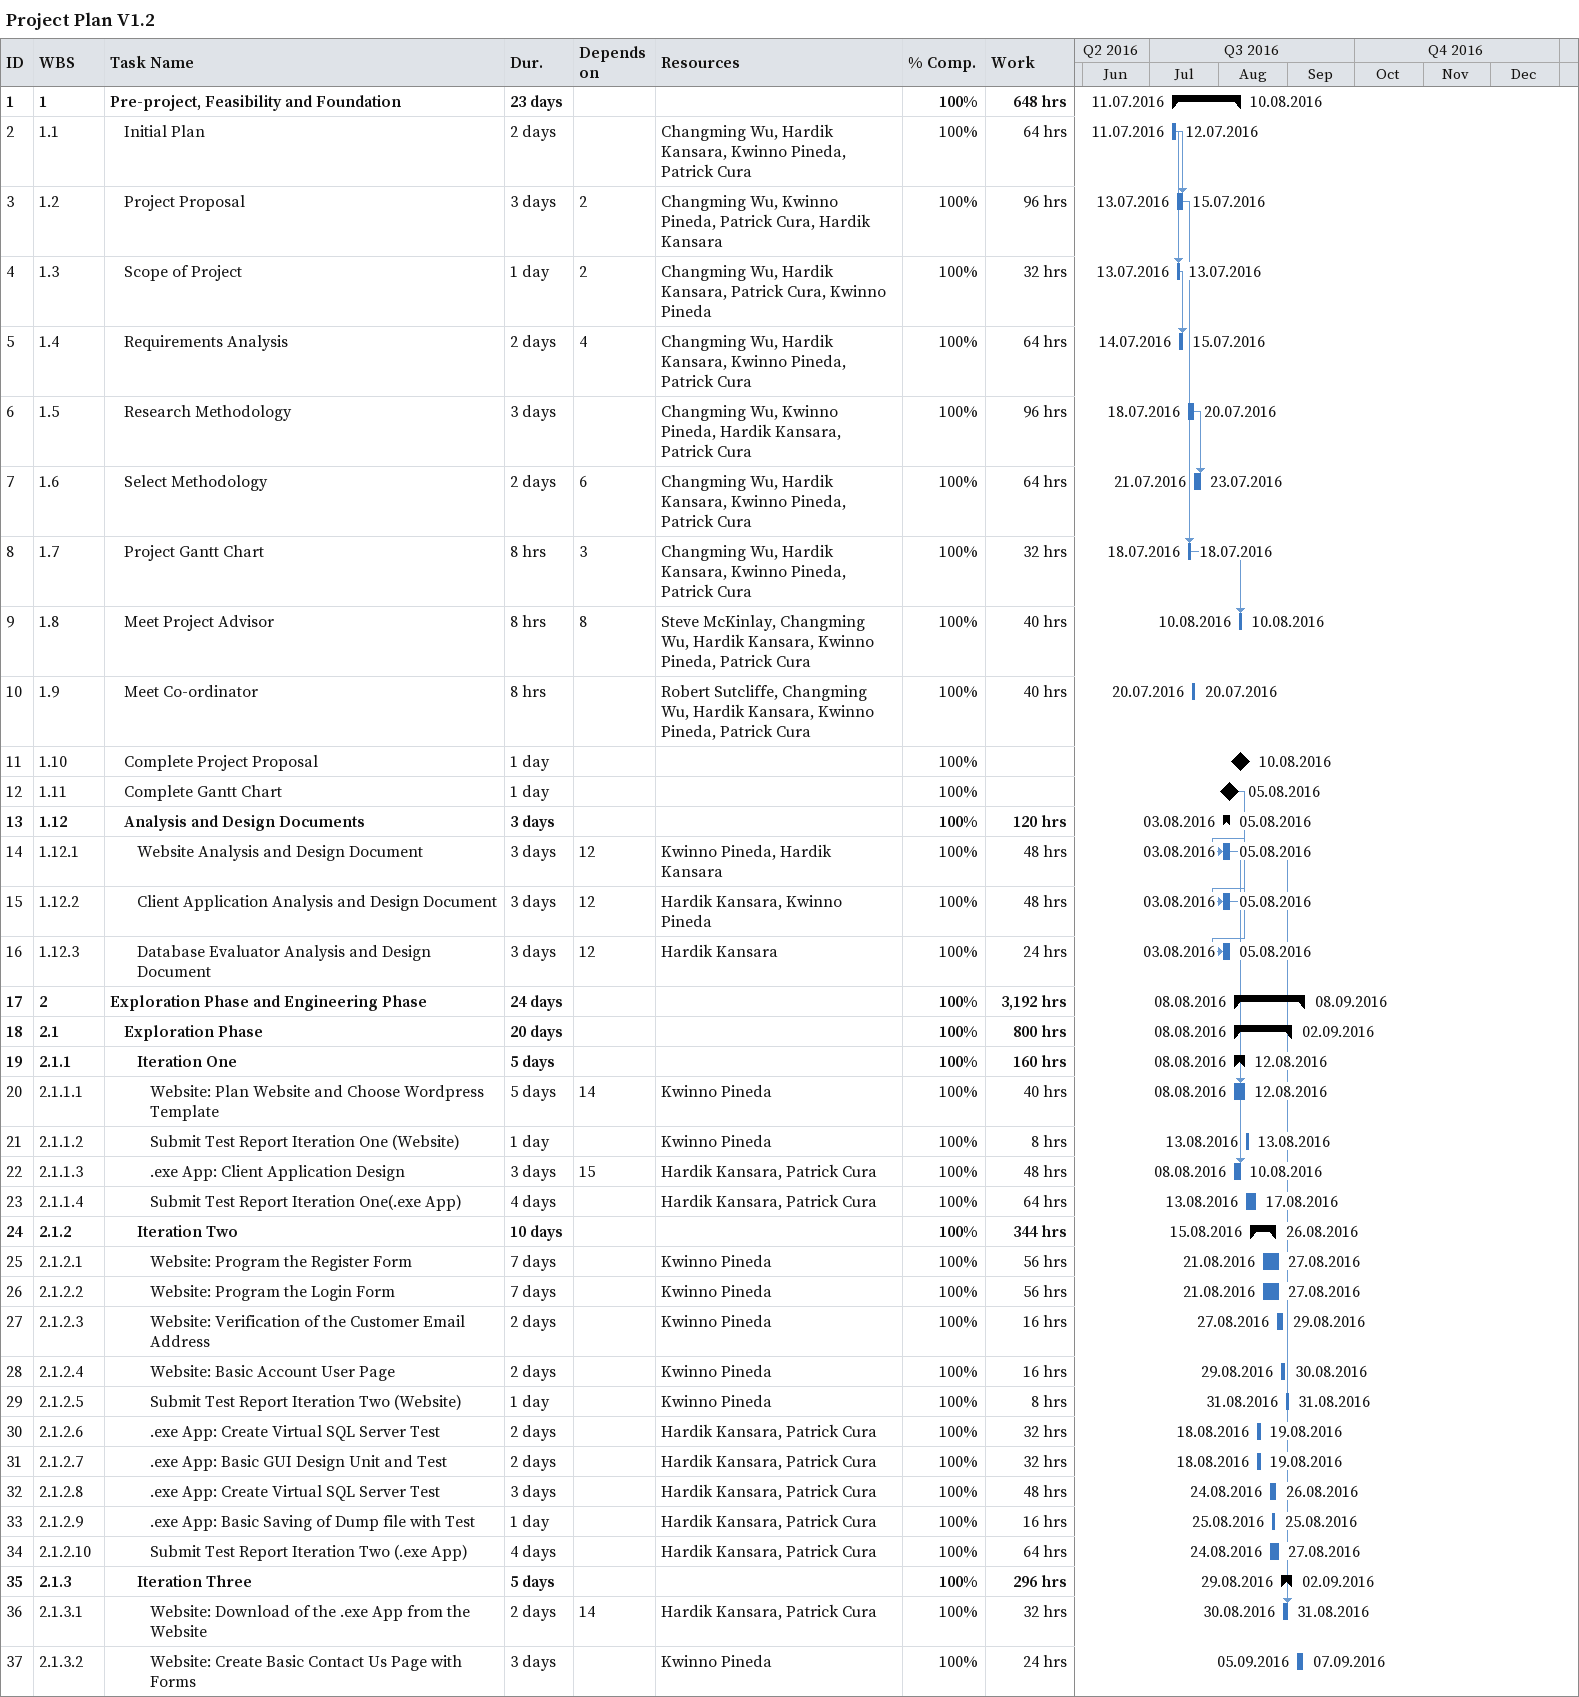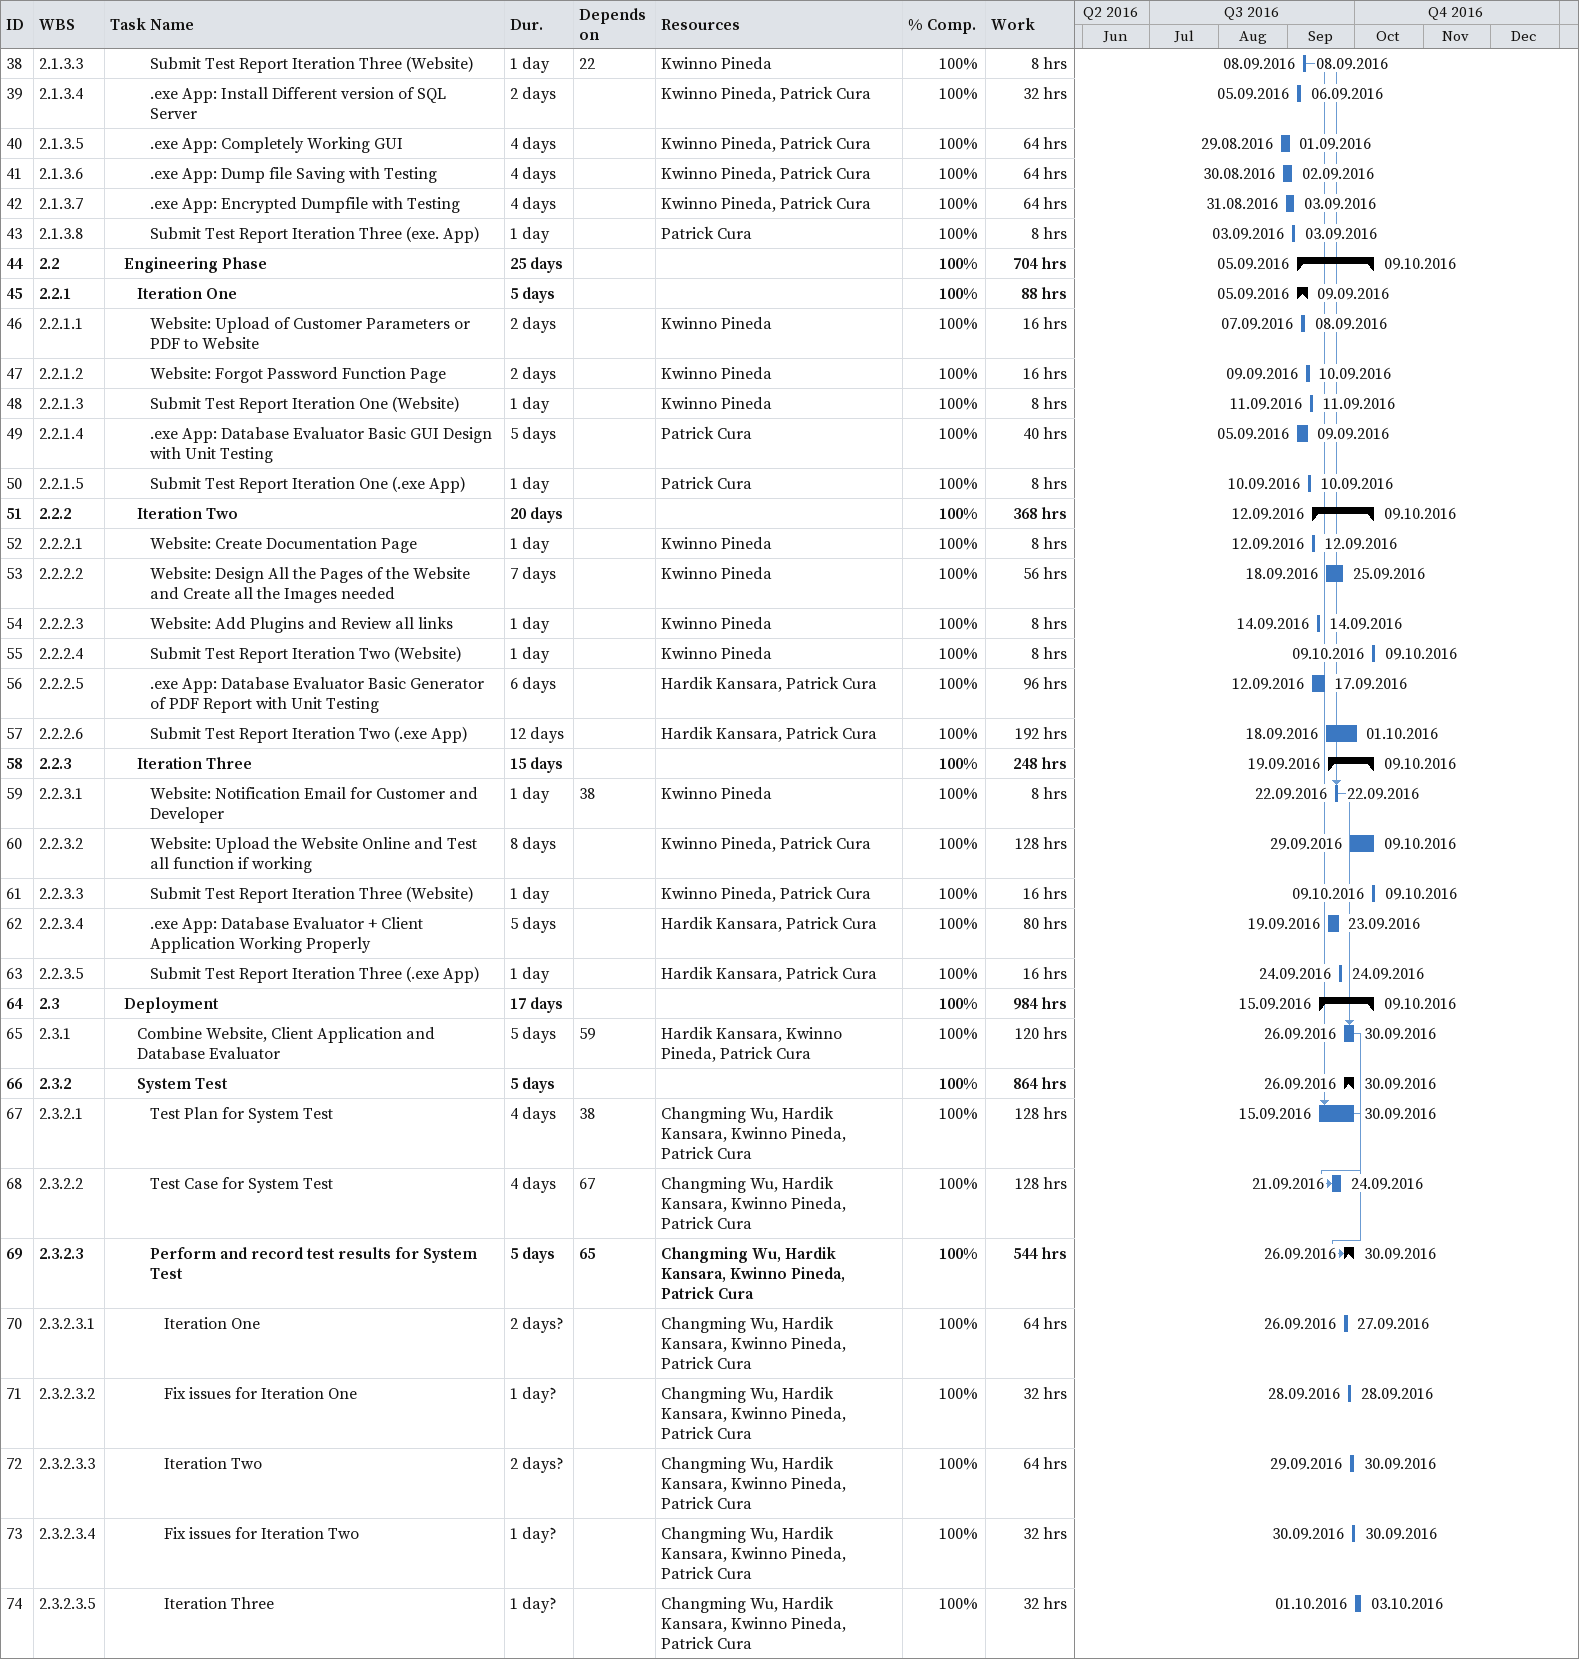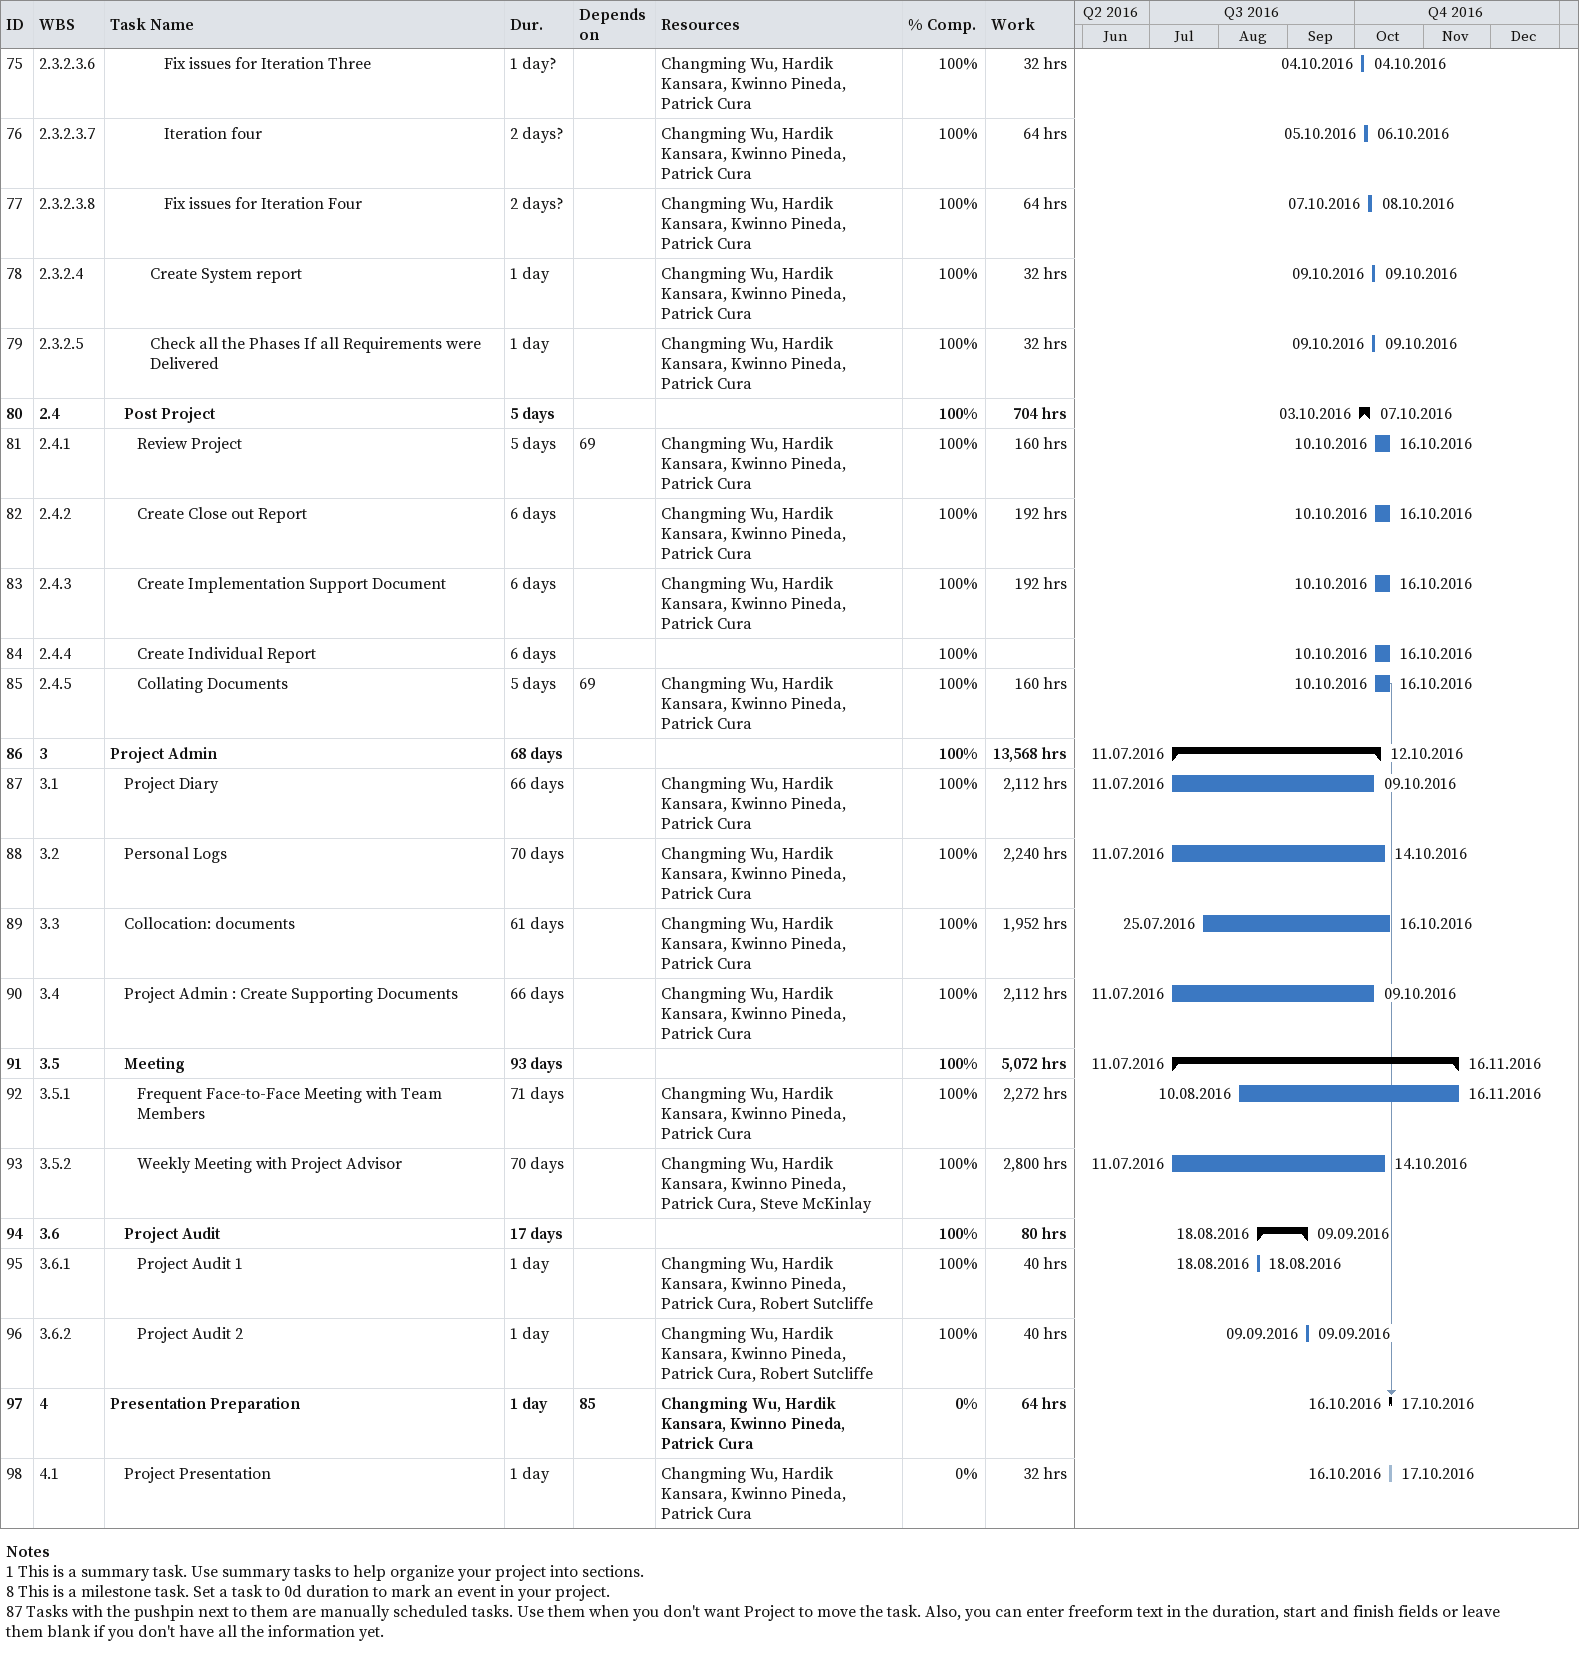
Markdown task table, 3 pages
Project Plan V1.2

| ID | WBS | Task | Duration | Start | Finish | Predecessors | Resources | % complete | Work (h) |
|---|---|---|---|---|---|---|---|---|---|
| 1 | 1 | **Pre-project, Feasibility and Foundation** | 23d | 2016-07-11 | 2016-08-10 |  |  | 100 | 648 |
| 2 | 1.1 | Initial Plan | 2d | 2016-07-11 | 2016-07-12 |  | Changming Wu, Hardik Kansara, Kwinno Pineda, Patrick Cura | 100 | 64 |
| 3 | 1.2 | Project Proposal | 3d | 2016-07-13 | 2016-07-15 | 2 | Changming Wu, Kwinno Pineda, Patrick Cura, Hardik Kansara | 100 | 96 |
| 4 | 1.3 | Scope of Project | 1d | 2016-07-13 | 2016-07-13 | 2 | Changming Wu, Hardik Kansara, Patrick Cura, Kwinno Pineda | 100 | 32 |
| 5 | 1.4 | Requirements Analysis | 2d | 2016-07-14 | 2016-07-15 | 4 | Changming Wu, Hardik Kansara, Kwinno Pineda, Patrick Cura | 100 | 64 |
| 6 | 1.5 | Research Methodology | 3d | 2016-07-18 | 2016-07-20 |  | Changming Wu, Kwinno Pineda, Hardik Kansara, Patrick Cura | 100 | 96 |
| 7 | 1.6 | Select Methodology | 2d | 2016-07-21 | 2016-07-23 | 6 | Changming Wu, Hardik Kansara, Kwinno Pineda, Patrick Cura | 100 | 64 |
| 8 | 1.7 | Project Gantt Chart | 8h | 2016-07-18 | 2016-07-18 | 3 | Changming Wu, Hardik Kansara, Kwinno Pineda, Patrick Cura | 100 | 32 |
| 9 | 1.8 | Meet Project Advisor | 8h | 2016-08-10 | 2016-08-10 | 8 | Steve McKinlay, Changming Wu, Hardik Kansara, Kwinno Pineda, Patrick Cura | 100 | 40 |
| 10 | 1.9 | Meet Co-ordinator | 8h | 2016-07-20 | 2016-07-20 |  | Robert Sutcliffe, Changming Wu, Hardik Kansara, Kwinno Pineda, Patrick Cura | 100 | 40 |
| 11 | 1.10 | Complete Project Proposal | 1d | 2016-08-10 | 2016-08-10 |  |  | 100 |  |
| 12 | 1.11 | Complete Gantt Chart | 1d | 2016-08-05 | 2016-08-05 |  |  | 100 |  |
| 13 | 1.12 | **Analysis and Design Documents** | 3d | 2016-08-03 | 2016-08-05 |  |  | 100 | 120 |
| 14 | 1.12.1 | Website Analysis and Design Document | 3d | 2016-08-03 | 2016-08-05 | 12 | Kwinno Pineda, Hardik Kansara | 100 | 48 |
| 15 | 1.12.2 | Client Application Analysis and Design Document | 3d | 2016-08-03 | 2016-08-05 | 12 | Hardik Kansara, Kwinno Pineda | 100 | 48 |
| 16 | 1.12.3 | Database Evaluator Analysis and Design Document | 3d | 2016-08-03 | 2016-08-05 | 12 | Hardik Kansara | 100 | 24 |
| 17 | 2 | **Exploration Phase and Engineering Phase** | 24d | 2016-08-08 | 2016-09-08 |  |  | 100 | 3192 |
| 18 | 2.1 | **Exploration Phase** | 20d | 2016-08-08 | 2016-09-02 |  |  | 100 | 800 |
| 19 | 2.1.1 | **Iteration One** | 5d | 2016-08-08 | 2016-08-12 |  |  | 100 | 160 |
| 20 | 2.1.1.1 | Website: Plan Website and Choose Wordpress Template | 5d | 2016-08-08 | 2016-08-12 | 14 | Kwinno Pineda | 100 | 40 |
| 21 | 2.1.1.2 | Submit Test Report Iteration One (Website) | 1d | 2016-08-13 | 2016-08-13 |  | Kwinno Pineda | 100 | 8 |
| 22 | 2.1.1.3 | .exe App: Client Application Design | 3d | 2016-08-08 | 2016-08-10 | 15 | Hardik Kansara, Patrick Cura | 100 | 48 |
| 23 | 2.1.1.4 | Submit Test Report Iteration One(.exe App) | 4d | 2016-08-13 | 2016-08-17 |  | Hardik Kansara, Patrick Cura | 100 | 64 |
| 24 | 2.1.2 | **Iteration Two** | 10d | 2016-08-15 | 2016-08-26 |  |  | 100 | 344 |
| 25 | 2.1.2.1 | Website: Program the Register Form | 7d | 2016-08-21 | 2016-08-27 |  | Kwinno Pineda | 100 | 56 |
| 26 | 2.1.2.2 | Website: Program the Login Form | 7d | 2016-08-21 | 2016-08-27 |  | Kwinno Pineda | 100 | 56 |
| 27 | 2.1.2.3 | Website: Verification of the Customer Email Address | 2d | 2016-08-27 | 2016-08-29 |  | Kwinno Pineda | 100 | 16 |
| 28 | 2.1.2.4 | Website: Basic Account User Page | 2d | 2016-08-29 | 2016-08-30 |  | Kwinno Pineda | 100 | 16 |
| 29 | 2.1.2.5 | Submit Test Report Iteration Two (Website) | 1d | 2016-08-31 | 2016-08-31 |  | Kwinno Pineda | 100 | 8 |
| 30 | 2.1.2.6 | .exe App: Create Virtual SQL Server Test | 2d | 2016-08-18 | 2016-08-19 |  | Hardik Kansara, Patrick Cura | 100 | 32 |
| 31 | 2.1.2.7 | .exe App: Basic GUI Design Unit and Test | 2d | 2016-08-18 | 2016-08-19 |  | Hardik Kansara, Patrick Cura | 100 | 32 |
| 32 | 2.1.2.8 | .exe App: Create Virtual SQL Server Test | 3d | 2016-08-24 | 2016-08-26 |  | Hardik Kansara, Patrick Cura | 100 | 48 |
| 33 | 2.1.2.9 | .exe App: Basic Saving of Dump file with Test | 1d | 2016-08-25 | 2016-08-25 |  | Hardik Kansara, Patrick Cura | 100 | 16 |
| 34 | 2.1.2.10 | Submit Test Report Iteration Two (.exe App) | 4d | 2016-08-24 | 2016-08-27 |  | Hardik Kansara, Patrick Cura | 100 | 64 |
| 35 | 2.1.3 | **Iteration Three** | 5d | 2016-08-29 | 2016-09-02 |  |  | 100 | 296 |
| 36 | 2.1.3.1 | Website: Download of the .exe App from the Website | 2d | 2016-08-30 | 2016-08-31 | 14 | Hardik Kansara, Patrick Cura | 100 | 32 |
| 37 | 2.1.3.2 | Website: Create Basic Contact Us Page with Forms | 3d | 2016-09-05 | 2016-09-07 |  | Kwinno Pineda | 100 | 24 |
| 38 | 2.1.3.3 | Submit Test Report Iteration Three (Website) | 1d | 2016-09-08 | 2016-09-08 | 22 | Kwinno Pineda | 100 | 8 |
| 39 | 2.1.3.4 | .exe App: Install Different version of SQL Server | 2d | 2016-09-05 | 2016-09-06 |  | Kwinno Pineda, Patrick Cura | 100 | 32 |
| 40 | 2.1.3.5 | .exe App: Completely Working GUI | 4d | 2016-08-29 | 2016-09-01 |  | Kwinno Pineda, Patrick Cura | 100 | 64 |
| 41 | 2.1.3.6 | .exe App: Dump file Saving with Testing | 4d | 2016-08-30 | 2016-09-02 |  | Kwinno Pineda, Patrick Cura | 100 | 64 |
| 42 | 2.1.3.7 | .exe App: Encrypted Dumpfile with Testing | 4d | 2016-08-31 | 2016-09-03 |  | Kwinno Pineda, Patrick Cura | 100 | 64 |
| 43 | 2.1.3.8 | Submit Test Report Iteration Three (exe. App) | 1d | 2016-09-03 | 2016-09-03 |  | Patrick Cura | 100 | 8 |
| 44 | 2.2 | **Engineering Phase** | 25d | 2016-09-05 | 2016-10-09 |  |  | 100 | 704 |
| 45 | 2.2.1 | **Iteration One** | 5d | 2016-09-05 | 2016-09-09 |  |  | 100 | 88 |
| 46 | 2.2.1.1 | Website: Upload of Customer Parameters or PDF to Website | 2d | 2016-09-07 | 2016-09-08 |  | Kwinno Pineda | 100 | 16 |
| 47 | 2.2.1.2 | Website: Forgot Password Function Page | 2d | 2016-09-09 | 2016-09-10 |  | Kwinno Pineda | 100 | 16 |
| 48 | 2.2.1.3 | Submit Test Report Iteration One (Website) | 1d | 2016-09-11 | 2016-09-11 |  | Kwinno Pineda | 100 | 8 |
| 49 | 2.2.1.4 | .exe App: Database Evaluator Basic GUI Design with Unit Testing | 5d | 2016-09-05 | 2016-09-09 |  | Patrick Cura | 100 | 40 |
| 50 | 2.2.1.5 | Submit Test Report Iteration One (.exe App) | 1d | 2016-09-10 | 2016-09-10 |  | Patrick Cura | 100 | 8 |
| 51 | 2.2.2 | **Iteration Two** | 20d | 2016-09-12 | 2016-10-09 |  |  | 100 | 368 |
| 52 | 2.2.2.1 | Website: Create Documentation Page | 1d | 2016-09-12 | 2016-09-12 |  | Kwinno Pineda | 100 | 8 |
| 53 | 2.2.2.2 | Website: Design All the Pages of the Website and Create all the Images needed | 7d | 2016-09-18 | 2016-09-25 |  | Kwinno Pineda | 100 | 56 |
| 54 | 2.2.2.3 | Website: Add Plugins and Review all links | 1d | 2016-09-14 | 2016-09-14 |  | Kwinno Pineda | 100 | 8 |
| 55 | 2.2.2.4 | Submit Test Report Iteration Two (Website) | 1d | 2016-10-09 | 2016-10-09 |  | Kwinno Pineda | 100 | 8 |
| 56 | 2.2.2.5 | .exe App: Database Evaluator Basic Generator of PDF Report with Unit Testing | 6d | 2016-09-12 | 2016-09-17 |  | Hardik Kansara, Patrick Cura | 100 | 96 |
| 57 | 2.2.2.6 | Submit Test Report Iteration Two (.exe App) | 12d | 2016-09-18 | 2016-10-01 |  | Hardik Kansara, Patrick Cura | 100 | 192 |
| 58 | 2.2.3 | **Iteration Three** | 15d | 2016-09-19 | 2016-10-09 |  |  | 100 | 248 |
| 59 | 2.2.3.1 | Website: Notification Email for Customer and Developer | 1d | 2016-09-22 | 2016-09-22 | 38 | Kwinno Pineda | 100 | 8 |
| 60 | 2.2.3.2 | Website: Upload the Website Online and Test all function if working | 8d | 2016-09-29 | 2016-10-09 |  | Kwinno Pineda, Patrick Cura | 100 | 128 |
| 61 | 2.2.3.3 | Submit Test Report Iteration Three (Website) | 1d | 2016-10-09 | 2016-10-09 |  | Kwinno Pineda, Patrick Cura | 100 | 16 |
| 62 | 2.2.3.4 | .exe App: Database Evaluator + Client Application Working Properly | 5d | 2016-09-19 | 2016-09-23 |  | Hardik Kansara, Patrick Cura | 100 | 80 |
| 63 | 2.2.3.5 | Submit Test Report Iteration Three (.exe App) | 1d | 2016-09-24 | 2016-09-24 |  | Hardik Kansara, Patrick Cura | 100 | 16 |
| 64 | 2.3 | **Deployment** | 17d | 2016-09-15 | 2016-10-09 |  |  | 100 | 984 |
| 65 | 2.3.1 | Combine Website, Client Application and Database Evaluator | 5d | 2016-09-26 | 2016-09-30 | 59 | Hardik Kansara, Kwinno Pineda, Patrick Cura | 100 | 120 |
| 66 | 2.3.2 | **System Test** | 5d | 2016-09-26 | 2016-09-30 |  |  | 100 | 864 |
| 67 | 2.3.2.1 | Test Plan for System Test | 4d | 2016-09-15 | 2016-09-30 | 38 | Changming Wu, Hardik Kansara, Kwinno Pineda, Patrick Cura | 100 | 128 |
| 68 | 2.3.2.2 | Test Case for System Test | 4d | 2016-09-21 | 2016-09-24 | 67 | Changming Wu, Hardik Kansara, Kwinno Pineda, Patrick Cura | 100 | 128 |
| 69 | 2.3.2.3 | **Perform and record test results for System Test** | 5d | 2016-09-26 | 2016-09-30 | 65 | Changming Wu, Hardik Kansara, Kwinno Pineda, Patrick Cura | 100 | 544 |
| 70 | 2.3.2.3.1 | Iteration One | 2d? | 2016-09-26 | 2016-09-27 |  | Changming Wu, Hardik Kansara, Kwinno Pineda, Patrick Cura | 100 | 64 |
| 71 | 2.3.2.3.2 | Fix issues for Iteration One | 1d? | 2016-09-28 | 2016-09-28 |  | Changming Wu, Hardik Kansara, Kwinno Pineda, Patrick Cura | 100 | 32 |
| 72 | 2.3.2.3.3 | Iteration Two | 2d? | 2016-09-29 | 2016-09-30 |  | Changming Wu, Hardik Kansara, Kwinno Pineda, Patrick Cura | 100 | 64 |
| 73 | 2.3.2.3.4 | Fix issues for Iteration Two | 1d? | 2016-09-30 | 2016-09-30 |  | Changming Wu, Hardik Kansara, Kwinno Pineda, Patrick Cura | 100 | 32 |
| 74 | 2.3.2.3.5 | Iteration Three | 1d? | 2016-10-01 | 2016-10-03 |  | Changming Wu, Hardik Kansara, Kwinno Pineda, Patrick Cura | 100 | 32 |
| 75 | 2.3.2.3.6 | Fix issues for Iteration Three | 1d? | 2016-10-04 | 2016-10-04 |  | Changming Wu, Hardik Kansara, Kwinno Pineda, Patrick Cura | 100 | 32 |
| 76 | 2.3.2.3.7 | Iteration four | 2d? | 2016-10-05 | 2016-10-06 |  | Changming Wu, Hardik Kansara, Kwinno Pineda, Patrick Cura | 100 | 64 |
| 77 | 2.3.2.3.8 | Fix issues for Iteration Four | 2d? | 2016-10-07 | 2016-10-08 |  | Changming Wu, Hardik Kansara, Kwinno Pineda, Patrick Cura | 100 | 64 |
| 78 | 2.3.2.4 | Create System report | 1d | 2016-10-09 | 2016-10-09 |  | Changming Wu, Hardik Kansara, Kwinno Pineda, Patrick Cura | 100 | 32 |
| 79 | 2.3.2.5 | Check all the Phases If all Requirements were Delivered | 1d | 2016-10-09 | 2016-10-09 |  | Changming Wu, Hardik Kansara, Kwinno Pineda, Patrick Cura | 100 | 32 |
| 80 | 2.4 | **Post Project** | 5d | 2016-10-03 | 2016-10-07 |  |  | 100 | 704 |
| 81 | 2.4.1 | Review Project | 5d | 2016-10-10 | 2016-10-16 | 69 | Changming Wu, Hardik Kansara, Kwinno Pineda, Patrick Cura | 100 | 160 |
| 82 | 2.4.2 | Create Close out Report | 6d | 2016-10-10 | 2016-10-16 |  | Changming Wu, Hardik Kansara, Kwinno Pineda, Patrick Cura | 100 | 192 |
| 83 | 2.4.3 | Create Implementation Support Document | 6d | 2016-10-10 | 2016-10-16 |  | Changming Wu, Hardik Kansara, Kwinno Pineda, Patrick Cura | 100 | 192 |
| 84 | 2.4.4 | Create Individual Report | 6d | 2016-10-10 | 2016-10-16 |  |  | 100 |  |
| 85 | 2.4.5 | Collating Documents | 5d | 2016-10-10 | 2016-10-16 | 69 | Changming Wu, Hardik Kansara, Kwinno Pineda, Patrick Cura | 100 | 160 |
| 86 | 3 | **Project Admin** | 68d | 2016-07-11 | 2016-10-12 |  |  | 100 | 13568 |
| 87 | 3.1 | Project Diary | 66d | 2016-07-11 | 2016-10-09 |  | Changming Wu, Hardik Kansara, Kwinno Pineda, Patrick Cura | 100 | 2112 |
| 88 | 3.2 | Personal Logs | 70d | 2016-07-11 | 2016-10-14 |  | Changming Wu, Hardik Kansara, Kwinno Pineda, Patrick Cura | 100 | 2240 |
| 89 | 3.3 | Collocation: documents | 61d | 2016-07-25 | 2016-10-16 |  | Changming Wu, Hardik Kansara, Kwinno Pineda, Patrick Cura | 100 | 1952 |
| 90 | 3.4 | Project Admin : Create Supporting Documents | 66d | 2016-07-11 | 2016-10-09 |  | Changming Wu, Hardik Kansara, Kwinno Pineda, Patrick Cura | 100 | 2112 |
| 91 | 3.5 | **Meeting** | 93d | 2016-07-11 | 2016-11-16 |  |  | 100 | 5072 |
| 92 | 3.5.1 | Frequent Face-to-Face Meeting with Team Members | 71d | 2016-08-10 | 2016-11-16 |  | Changming Wu, Hardik Kansara, Kwinno Pineda, Patrick Cura | 100 | 2272 |
| 93 | 3.5.2 | Weekly Meeting with Project Advisor | 70d | 2016-07-11 | 2016-10-14 |  | Changming Wu, Hardik Kansara, Kwinno Pineda, Patrick Cura, Steve McKinlay | 100 | 2800 |
| 94 | 3.6 | **Project Audit** | 17d | 2016-08-18 | 2016-09-09 |  |  | 100 | 80 |
| 95 | 3.6.1 | Project Audit 1 | 1d | 2016-08-18 | 2016-08-18 |  | Changming Wu, Hardik Kansara, Kwinno Pineda, Patrick Cura, Robert Sutcliffe | 100 | 40 |
| 96 | 3.6.2 | Project Audit 2 | 1d | 2016-09-09 | 2016-09-09 |  | Changming Wu, Hardik Kansara, Kwinno Pineda, Patrick Cura, Robert Sutcliffe | 100 | 40 |
| 97 | 4 | **Presentation Preparation** | 1d | 2016-10-16 | 2016-10-17 | 85 | Changming Wu, Hardik Kansara, Kwinno Pineda, Patrick Cura | 0 | 64 |
| 98 | 4.1 | Project Presentation | 1d | 2016-10-16 | 2016-10-17 |  | Changming Wu, Hardik Kansara, Kwinno Pineda, Patrick Cura | 0 | 32 |

Notes
- 1: This is a summary task. Use summary tasks to help organize your project into sections.
- 8: This is a milestone task. Set a task to 0d duration to mark an event in your project.
- 87: Tasks with the pushpin next to them are manually scheduled tasks. Use them when you don't want Project to move the task. Also, you can enter freeform text in the duration, start and finish fields or leave them blank if you don't have all the information yet.
